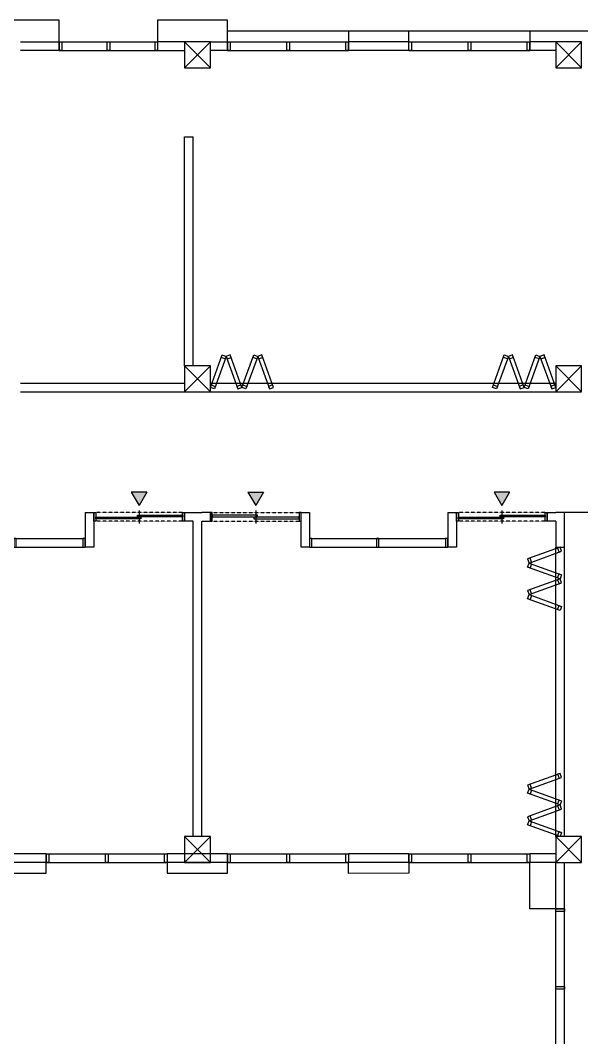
# Model space of a CAD drawing. Header units: millimetres. Extents: x -205 to 117945, y 114 to 103664.
# Drawn here: x 16295 to 29295, y 80108 to 103664 of the extents above; entities that cross this region are included whole.
import ezdxf

# ---------------------------------------------------------------- set-up
doc = ezdxf.new("R2010")
doc.units = ezdxf.units.MM
doc.linetypes.add('D_HIDDEN', pattern=[0.35, 0.2, -0.15])
doc.linetypes.add('HID', pattern=[2.2, 1.5, -0.7])
for name, color, linetype in [('A-FIN', 6, 'Continuous'), ('A-FIN-GL', 5, 'Continuous'), ('A-FIN-ST', 4, 'Continuous'), ('A-HID2', 7, 'HID'), ('A-RC', 2, 'Continuous'), ('A-WND2', 253, 'Continuous'), ('AA-WAXM-CONC', 2, 'Continuous'), ('G-SYM', 7, 'Continuous'), ('H-PAT 8', 8, 'Continuous')]:
    doc.layers.add(name, color=color, linetype=linetype)
doc.layers.add('G-DEF1', color=163, linetype='Continuous', plot=False)

# ---------------------------------------------------------------- blocks, each defined once
blk = doc.blocks.new('COL')
at = {"layer": 'A-RC'}
blk.add_lwpolyline([(-2370007, 768928), (-2369407, 768928), (-2369407, 769528), (-2370007, 769528)], close=True, dxfattribs=at)
at = {"layer": 'G-DEF1', "flags": 128}
for points in [[(-2370007, 769528), (-2369407, 768928)], [(-2370007, 768928), (-2369407, 769528)]]:
    blk.add_lwpolyline(points, dxfattribs=at)
blk = doc.blocks.new('교실문')
at = {"layer": 'G-SYM'}
h = blk.add_hatch(color=256, dxfattribs=at)
h.dxf.hatch_style = 1
h.paths.add_polyline_path([(241522, -220325), (241162, -220325), (241342, -220637)])
blk.add_line((241342, -220751), (241342, -221051))
for points in [[(240292, -221001), (240337, -221001), (240337, -220801), (240292, -220801)], [(242347, -221001), (242392, -221001), (242392, -220801), (242347, -220801)]]:
    blk.add_lwpolyline(points, close=True)
at = {"layer": 'A-FIN-GL', "flags": 128}
for points in [[(240337, -220898), (241382, -220898), (241382, -220858), (240337, -220858)], [(241302, -220944), (242347, -220944), (242347, -220904), (241302, -220904)]]:
    blk.add_lwpolyline(points, close=True, dxfattribs=at)
at = {"layer": 'G-SYM'}
for p, q in [((241162, -220325), (241522, -220325)), ((241162, -220325), (241342, -220637)), ((241522, -220325), (241342, -220637))]:
    blk.add_line(p, q, dxfattribs=at)
at = {"layer": 'H-PAT 8', "linetype": 'D_HIDDEN'}
for p, q in [((240337, -220801), (242347, -220801)), ((240337, -221001), (242347, -221001))]:
    blk.add_line(p, q, dxfattribs=at)
blk = doc.blocks.new('DOOR-2')
at = {"layer": 'A-FIN-GL', "flags": 128}
for points in [[(13367034, -3300902), (13370134, -3300902)], [(13367034, -3301102), (13370134, -3301102)]]:
    blk.add_lwpolyline(points, dxfattribs=at)
at = {"layer": 'A-FIN-ST'}
for points in [[(13367034, -3301102), (13367034, -3300902), (13366984, -3300902), (13366984, -3301102)], [(13368584, -3301102), (13368584, -3300902), (13368534, -3300902), (13368534, -3301102)], [(13370184, -3301102), (13370184, -3300902), (13370134, -3300902), (13370134, -3301102)]]:
    blk.add_lwpolyline(points, close=True, dxfattribs=at)

msp = doc.modelspace()

# ---------------------------------------------------------------- linework, layer by layer
at = {"layer": 'A-FIN'}
for p, q in [((17195, 103664), (15395, 103664)), ((17195, 103164), (17195, 103664)), ((21095, 103664), (19475, 103664)), ((19475, 103664), (19475, 103164)), ((21095, 103164), (21095, 103664)), ((25295, 103414), (23895, 103414)), ((23895, 103414), (23895, 103164)), ((25295, 103164), (25295, 103414)), ((29495, 103414), (28095, 103414)), ((28095, 103414), (28095, 103164)), ((16895, 83914), (16895, 84164)), ((19695, 84164), (19695, 83914)), ((21095, 83914), (21095, 84164)), ((23895, 83912), (23895, 84164)), ((25295, 84164), (25295, 83914)), ((28095, 83089), (28095, 84164)), ((15495, 83914), (16895, 83914)), ((19695, 83914), (21095, 83914)), ((25295, 83914), (23895, 83912)), ((28695, 83089), (28095, 83089))]:
    msp.add_line(p, q, dxfattribs=at)
at = {"layer": 'A-FIN-GL'}
for p, q in [((17195, 103164), (19475, 103164)), ((17195, 102964), (19475, 102964)), ((28695, 79464), (28695, 83089)), ((28895, 79464), (28895, 83089))]:
    msp.add_line(p, q, dxfattribs=at)
at = {"layer": 'A-FIN-GL', "flags": 128}
for points in [[(21095, 103164), (23895, 103164)], [(21095, 102964), (23895, 102964)], [(25295, 103164), (28095, 103164)], [(25295, 102964), (28095, 102964)], [(16895, 84364), (19695, 84364)], [(21095, 84364), (23895, 84364)], [(25295, 84364), (28095, 84364)], [(16895, 84164), (19695, 84164)], [(21095, 84164), (23895, 84164)], [(25295, 84164), (28095, 84164)]]:
    msp.add_lwpolyline(points, dxfattribs=at)
at = {"layer": 'A-FIN-ST'}
for p, q in [((17195, 102964), (17195, 103164)), ((17195, 103164), (17255, 103164)), ((17255, 102964), (17195, 102964)), ((17255, 103164), (17255, 102964)), ((18305, 102964), (18305, 103164)), ((18305, 103164), (18365, 103164)), ((18365, 102964), (18305, 102964)), ((18365, 103164), (18365, 102964)), ((19415, 102964), (19415, 103164)), ((19415, 103164), (19475, 103164)), ((19475, 102964), (19415, 102964)), ((19475, 103164), (19475, 102964)), ((28695, 83029), (28695, 83089)), ((28695, 83089), (28895, 83089)), ((28895, 83029), (28695, 83029)), ((28895, 83089), (28895, 83029)), ((28695, 81229), (28695, 81289)), ((28695, 81289), (28895, 81289)), ((28895, 81289), (28895, 81229)), ((28895, 81229), (28695, 81229))]:
    msp.add_line(p, q, dxfattribs=at)
for points in [[(21155, 102964), (21095, 102964), (21095, 103164), (21155, 103164)], [(22525, 102964), (22465, 102964), (22465, 103164), (22525, 103164)], [(23895, 102964), (23835, 102964), (23835, 103164), (23895, 103164)], [(25355, 102964), (25295, 102964), (25295, 103164), (25355, 103164)], [(26725, 102964), (26665, 102964), (26665, 103164), (26725, 103164)], [(28095, 102964), (28035, 102964), (28035, 103164), (28095, 103164)], [(20946, 95859), (20967, 95916), (21061, 95882), (21040, 95825)], [(21175, 95859), (21155, 95916), (21061, 95882), (21081, 95825)], [(21678, 95859), (21699, 95916), (21793, 95882), (21772, 95825)], [(21907, 95859), (21887, 95916), (21793, 95882), (21813, 95825)], [(27482, 95859), (27503, 95916), (27597, 95882), (27576, 95825)], [(27711, 95859), (27691, 95916), (27597, 95882), (27617, 95825)], [(28214, 95859), (28235, 95916), (28329, 95882), (28308, 95825)], [(28443, 95859), (28423, 95916), (28329, 95882), (28349, 95825)], [(20695, 95164), (20715, 95220), (20809, 95186), (20789, 95130)], [(21427, 95164), (21406, 95220), (21312, 95186), (21333, 95130)], [(21427, 95164), (21447, 95220), (21541, 95186), (21521, 95130)], [(22159, 95164), (22138, 95220), (22044, 95186), (22065, 95130)], [(27231, 95164), (27251, 95220), (27345, 95186), (27325, 95130)], [(27963, 95164), (27942, 95220), (27848, 95186), (27869, 95130)], [(27963, 95164), (27983, 95220), (28077, 95186), (28057, 95130)], [(28695, 95164), (28674, 95220), (28580, 95186), (28601, 95130)], [(28795, 91464), (28738, 91443), (28772, 91349), (28829, 91370)], [(28099, 91212), (28042, 91192), (28076, 91098), (28133, 91118)], [(28099, 90983), (28042, 91004), (28076, 91098), (28133, 91077)], [(28795, 90732), (28738, 90752), (28772, 90846), (28829, 90826)], [(28795, 90732), (28738, 90711), (28772, 90617), (28829, 90638)], [(28099, 90480), (28042, 90460), (28076, 90366), (28133, 90386)], [(28099, 90251), (28042, 90271), (28076, 90366), (28133, 90345)], [(28795, 90000), (28738, 90020), (28772, 90114), (28829, 90094)], [(28795, 86228), (28738, 86207), (28772, 86113), (28829, 86134)], [(28099, 85976), (28042, 85956), (28076, 85862), (28133, 85882)], [(28099, 85747), (28042, 85768), (28076, 85862), (28133, 85841)], [(28795, 85496), (28738, 85516), (28772, 85610), (28829, 85590)], [(28795, 85496), (28738, 85475), (28772, 85381), (28829, 85402)], [(28099, 85244), (28042, 85224), (28076, 85130), (28133, 85150)], [(28099, 85015), (28042, 85036), (28076, 85130), (28133, 85109)], [(28795, 84764), (28738, 84784), (28772, 84878), (28829, 84858)], [(16955, 84164), (16895, 84164), (16895, 84364), (16955, 84364)], [(18325, 84164), (18265, 84164), (18265, 84364), (18325, 84364)], [(19695, 84164), (19635, 84164), (19635, 84364), (19695, 84364)], [(21155, 84164), (21095, 84164), (21095, 84364), (21155, 84364)], [(22525, 84164), (22465, 84164), (22465, 84364), (22525, 84364)], [(23895, 84164), (23835, 84164), (23835, 84364), (23895, 84364)], [(25355, 84164), (25295, 84164), (25295, 84364), (25355, 84364)], [(26725, 84164), (26665, 84164), (26665, 84364), (26725, 84364)], [(28095, 84164), (28035, 84164), (28035, 84364), (28095, 84364)]]:
    msp.add_lwpolyline(points, close=True, dxfattribs=at)
for points in [[(20967, 95916), (21061, 95882)], [(21155, 95916), (21061, 95882)], [(21699, 95916), (21793, 95882)], [(21887, 95916), (21793, 95882)], [(27503, 95916), (27597, 95882)], [(27691, 95916), (27597, 95882)], [(28235, 95916), (28329, 95882)], [(28423, 95916), (28329, 95882)], [(28042, 91192), (28076, 91098)], [(28042, 91004), (28076, 91098)], [(28042, 90460), (28076, 90366)], [(28042, 90271), (28076, 90366)], [(28042, 85956), (28076, 85862)], [(28042, 85768), (28076, 85862)], [(28042, 85224), (28076, 85130)], [(28042, 85036), (28076, 85130)]]:
    msp.add_lwpolyline(points, dxfattribs=at)
at = {"layer": 'A-HID2'}
for p, q in [((20695, 95264), (28695, 95264)), ((20695, 95064), (28695, 95064)), ((32695, 92264), (28895, 92264)), ((28695, 84764), (28695, 91464)), ((28895, 84764), (28895, 91464))]:
    msp.add_line(p, q, dxfattribs=at)
at = {"layer": 'A-RC'}
for p, q in [((16295, 103164), (17195, 103164)), ((17195, 102964), (16295, 102964)), ((17195, 103164), (17195, 102964)), ((20095, 103164), (19475, 103164)), ((19475, 103164), (19475, 102964)), ((19475, 102964), (20095, 102964)), ((20695, 103164), (21095, 103164)), ((21095, 102964), (20695, 102964)), ((21095, 103164), (21095, 102964)), ((25295, 103164), (23895, 103164)), ((23895, 102964), (23895, 103164)), ((25295, 102964), (23895, 102964)), ((25295, 102964), (25295, 103164)), ((28695, 103164), (28095, 103164)), ((28095, 102964), (28095, 103164)), ((28695, 102964), (28095, 102964)), ((20095, 95664), (20095, 100964)), ((20095, 100964), (20295, 100964)), ((20295, 95664), (20295, 100964)), ((16295, 95264), (20095, 95264)), ((16295, 95064), (20095, 95064)), ((20295, 92264), (20495, 92264)), ((28895, 92264), (28695, 92264)), ((28895, 91464), (28895, 92264)), ((20295, 84764), (20295, 92064)), ((20495, 84764), (20495, 92064)), ((28695, 92064), (28695, 91464)), ((28695, 91464), (28895, 91464)), ((16895, 84364), (15495, 84364)), ((16895, 84364), (16895, 84164)), ((19695, 84364), (19695, 84164)), ((21095, 84364), (19695, 84364)), ((21095, 84364), (21095, 84164)), ((23895, 84364), (23895, 84164)), ((25295, 84364), (23895, 84364)), ((25295, 84364), (25295, 84164)), ((28095, 84364), (28095, 84164)), ((28695, 84364), (28095, 84364)), ((16895, 84164), (15495, 84164)), ((21095, 84164), (19695, 84164)), ((25295, 84164), (23895, 84164)), ((28695, 84164), (28095, 84164)), ((28695, 83089), (28695, 84164)), ((28895, 83089), (28895, 84164)), ((28895, 83089), (28695, 83089))]:
    msp.add_line(p, q, dxfattribs=at)
at = {"layer": 'A-WND2'}
for p, q in [((23895, 103414), (21095, 103414)), ((28095, 103414), (25295, 103414))]:
    msp.add_line(p, q, dxfattribs=at)
at = {"layer": 'A-WND2', "flags": 128}
for points in [[(21061, 95882), (20789, 95130), (20695, 95164), (20967, 95916)], [(21061, 95882), (21333, 95130), (21427, 95164), (21155, 95916)], [(21793, 95882), (21521, 95130), (21427, 95164), (21699, 95916)], [(21793, 95882), (22065, 95130), (22159, 95164), (21887, 95916)], [(27597, 95882), (27325, 95130), (27231, 95164), (27503, 95916)], [(27597, 95882), (27869, 95130), (27963, 95164), (27691, 95916)], [(28329, 95882), (28057, 95130), (27963, 95164), (28235, 95916)], [(28329, 95882), (28601, 95130), (28695, 95164), (28423, 95916)], [(28076, 91098), (28829, 91370), (28795, 91464), (28042, 91192)], [(28076, 91098), (28829, 90826), (28795, 90732), (28042, 91004)], [(28076, 90366), (28829, 90638), (28795, 90732), (28042, 90460)], [(28076, 90366), (28829, 90094), (28795, 90000), (28042, 90271)], [(28076, 85862), (28829, 86134), (28795, 86228), (28042, 85956)], [(28076, 85862), (28829, 85590), (28795, 85496), (28042, 85768)], [(28076, 85130), (28829, 85402), (28795, 85496), (28042, 85224)], [(28076, 85130), (28829, 84858), (28795, 84764), (28042, 85036)]]:
    msp.add_lwpolyline(points, dxfattribs=at)
at = {"layer": 'AA-WAXM-CONC'}
for p, q in [((17795, 92264), (17795, 91464)), ((22995, 92264), (22995, 91464)), ((26195, 92264), (26195, 91464))]:
    msp.add_line(p, q, dxfattribs=at)
for points in [[(17795, 92264), (17995, 92264), (17995, 91464), (17795, 91464)], [(20295, 92064), (20095, 92064), (20095, 92264), (20295, 92264)], [(20495, 92064), (20695, 92064), (20695, 92264), (20495, 92264)], [(22995, 91464), (22795, 91464), (22795, 92264), (22995, 92264)], [(26195, 92264), (26395, 92264), (26395, 91464), (26195, 91464)], [(28695, 92064), (28495, 92064), (28495, 92264), (28695, 92264)]]:
    msp.add_lwpolyline(points, dxfattribs=at)

# ---------------------------------------------------------------- block references
for name, p in [('COL', (2390102, -666365)), ('COL', (2398702, -666365)), ('COL', (2390102, -673865)), ('COL', (2398702, -673865)), ('교실문', (-219597, 313065)), ('DOOR-2', (-13352389, 3392566)), ('DOOR-2', (-13343989, 3392566)), ('COL', (2390102, -684765)), ('COL', (2398702, -684765))]:
    msp.add_blockref(name, p)
at = {"xscale": -1}
for p in [(260387, 313065), (268787, 313065)]:
    msp.add_blockref('교실문', p, dxfattribs=at)

doc.saveas('drawing.dxf')
